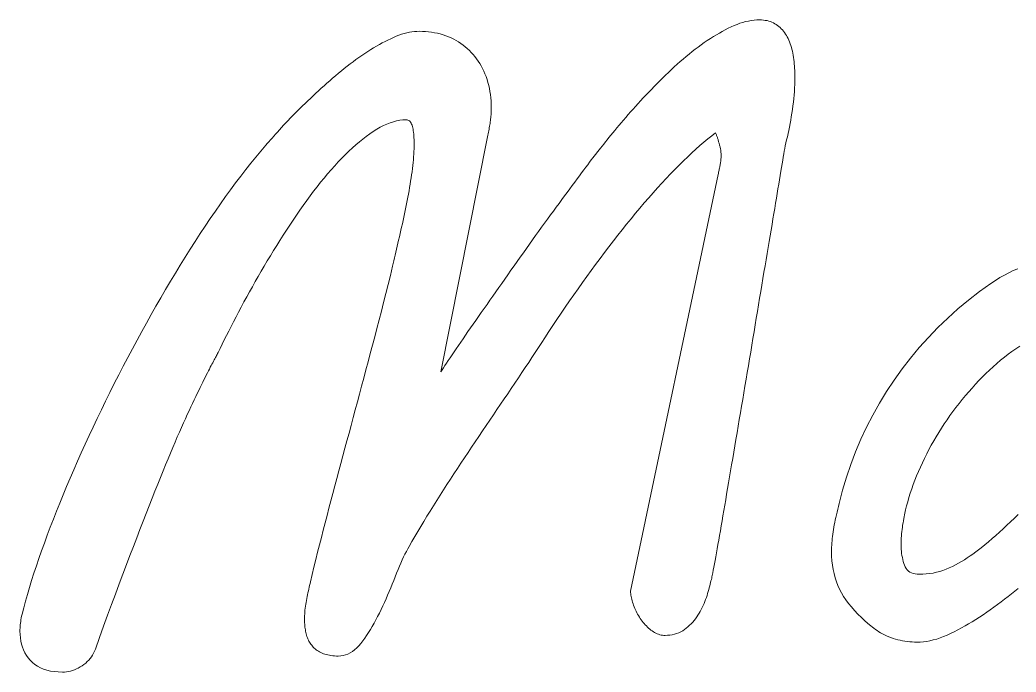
# Model space of a CAD drawing. Extents: x 120.6 to 167.1, y 73.5 to 127.9.
# Drawn here: x 121.59 to 128.42, y 73.58 to 78.05 of the extents above; entities that cross this region are included whole.
import ezdxf

# ---------------------------------------------------------------- set-up
doc = ezdxf.new("R2010")
doc.units = 0

msp = doc.modelspace()

# ---------------------------------------------------------------- linework, layer by layer
at = {"color": 7, "lineweight": 13}
msp.add_lwpolyline([(121.602821, 73.971779), (121.614243, 74.016205), (121.626526, 74.061615), (121.639679, 74.108009), (121.653694, 74.155388), (121.668587, 74.203743), (121.684334, 74.25309), (121.700958, 74.303413), (121.718445, 74.354721), (121.736801, 74.407013), (121.75602, 74.460281), (121.775986, 74.514282), (121.796547, 74.568741), (121.817719, 74.623657), (121.8395, 74.679039), (121.861893, 74.734886), (121.884888, 74.791199), (121.908485, 74.847969), (121.932693, 74.905197), (121.957512, 74.962898), (121.982933, 75.021057), (122.008919, 75.079529), (122.035423, 75.138184), (122.062454, 75.197006), (122.089996, 75.255997), (122.118065, 75.31517), (122.146652, 75.374512), (122.175766, 75.434029), (122.205391, 75.493721), (122.235542, 75.553581), (122.266212, 75.613625), (122.297256, 75.673584), (122.328529, 75.733231), (122.360039, 75.792564), (122.391777, 75.85157), (122.423744, 75.910263), (122.455948, 75.968643), (122.48838, 76.026703), (122.521042, 76.084435), (122.55394, 76.141861), (122.587059, 76.198959), (122.620392, 76.255585), (122.653893, 76.311577), (122.687569, 76.366936), (122.721413, 76.421654), (122.75544, 76.475739), (122.789635, 76.529182), (122.824005, 76.581993), (122.858543, 76.634171), (122.893257, 76.685707), (122.928146, 76.73661), (122.963081, 76.786659), (122.997925, 76.83564), (123.032684, 76.883553), (123.06736, 76.930389), (123.101944, 76.976166), (123.136444, 77.020866), (123.170853, 77.064499), (123.205185, 77.107063), (123.239418, 77.14856), (123.273575, 77.18898), (123.283646, 77.200226), (123.294212, 77.21199), (123.305267, 77.224274), (123.316818, 77.237083), (123.328857, 77.250404), (123.341385, 77.264252), (123.354408, 77.278618), (123.36792, 77.293503), (123.381927, 77.308914), (123.396423, 77.324837), (123.411339, 77.341087), (123.426598, 77.357445), (123.442207, 77.373924), (123.458168, 77.390511), (123.474464, 77.407219), (123.491119, 77.424042), (123.508118, 77.440987), (123.525459, 77.458038), (123.543144, 77.475204), (123.561188, 77.492493), (123.579483, 77.509819), (123.597954, 77.527122), (123.6166, 77.544395), (123.635414, 77.561638), (123.654404, 77.57885), (123.673569, 77.596031), (123.692909, 77.61319), (123.712418, 77.630318), (123.732101, 77.647415), (123.751961, 77.664482), (123.771919, 77.681366), (123.791908, 77.697899), (123.811928, 77.714081), (123.83197, 77.729927), (123.852051, 77.745415), (123.872154, 77.760567), (123.892288, 77.775368), (123.912445, 77.789818), (123.93264, 77.803925), (123.952858, 77.81768), (123.97303, 77.831009), (123.993095, 77.843811), (124.013039, 77.856094), (124.032867, 77.867859), (124.052582, 77.879105), (124.072182, 77.889832), (124.09166, 77.900032), (124.111031, 77.909721), (124.13028, 77.918884), (124.149414, 77.927521), (124.16835, 77.935486), (124.186996, 77.942612), (124.205345, 77.948898), (124.223412, 77.954346), (124.241188, 77.958961), (124.258682, 77.96273), (124.275879, 77.965668), (124.292786, 77.967758), (124.30941, 77.969017), (124.325745, 77.969437), (124.347519, 77.969063), (124.368927, 77.967934), (124.389954, 77.966057), (124.410606, 77.963425), (124.430885, 77.960045), (124.45079, 77.95591), (124.470314, 77.951027), (124.489464, 77.945389), (124.50824, 77.938995), (124.526634, 77.931862), (124.544586, 77.924026), (124.562019, 77.915558), (124.578926, 77.906448), (124.595314, 77.896713), (124.611183, 77.886337), (124.626534, 77.87532), (124.641365, 77.86367), (124.65567, 77.851387), (124.669456, 77.838463), (124.682724, 77.824905), (124.695442, 77.81076), (124.707588, 77.796059), (124.719147, 77.780815), (124.730133, 77.765015), (124.74054, 77.748672), (124.750366, 77.731773), (124.759613, 77.714333), (124.768288, 77.696335), (124.776382, 77.677795), (124.783897, 77.658699), (124.790764, 77.639145), (124.796906, 77.619217), (124.802322, 77.598907), (124.807022, 77.578224), (124.810997, 77.557167), (124.814247, 77.535736), (124.81678, 77.513924), (124.818581, 77.491745), (124.819664, 77.469177), (124.82003, 77.446243), (124.819954, 77.436417), (124.81974, 77.42659), (124.819382, 77.416763), (124.818871, 77.406929), (124.818222, 77.397102), (124.817429, 77.387276), (124.81649, 77.377449), (124.815407, 77.367622), (124.814178, 77.357796), (124.812805, 77.347961), (124.81131, 77.338104), (124.809738, 77.328194), (124.808075, 77.318222), (124.806328, 77.308189), (124.804489, 77.298103), (124.802567, 77.287956), (124.80056, 77.277756), (124.798462, 77.267494), (124.79628, 77.257172), (124.794014, 77.246796), (124.47316, 75.633858), (124.482178, 75.647629), (124.49189, 75.662354), (124.502296, 75.67804), (124.513397, 75.694672), (124.525192, 75.712265), (124.537674, 75.730804), (124.550858, 75.750305), (124.564735, 75.770752), (124.5793, 75.79216), (124.594566, 75.814514), (124.610374, 75.837616), (124.626595, 75.861229), (124.643211, 75.885361), (124.66024, 75.910019), (124.677666, 75.935196), (124.695503, 75.960892), (124.713745, 75.987114), (124.732384, 76.013847), (124.751434, 76.041107), (124.770889, 76.068886), (124.790634, 76.097038), (124.810547, 76.125427), (124.830635, 76.154045), (124.850899, 76.182892), (124.871338, 76.211967), (124.891945, 76.24128), (124.912727, 76.270821), (124.933685, 76.300598), (124.954819, 76.330597), (124.97612, 76.360832), (124.997467, 76.391083), (125.018723, 76.421135), (125.039902, 76.450974), (125.060989, 76.480621), (125.081985, 76.510063), (125.102898, 76.539299), (125.123726, 76.568336), (125.144463, 76.597168), (125.165115, 76.625801), (125.185684, 76.654228), (125.206047, 76.682312), (125.226097, 76.7099), (125.245827, 76.737), (125.265236, 76.763603), (125.284325, 76.789726), (125.303101, 76.815346), (125.321556, 76.840485), (125.339699, 76.865128), (125.357513, 76.889275), (125.375015, 76.912933), (125.392044, 76.935898), (125.408432, 76.95797), (125.424187, 76.979141), (125.439301, 76.99942), (125.453789, 77.018799), (125.467628, 77.037285), (125.480843, 77.054878), (125.493416, 77.071571), (125.505356, 77.087364), (125.516655, 77.102264), (125.568687, 77.168747), (125.579323, 77.182274), (125.590424, 77.196266), (125.60199, 77.210724), (125.614014, 77.225632), (125.626495, 77.241013), (125.63945, 77.256851), (125.652863, 77.273155), (125.666733, 77.289925), (125.681068, 77.307152), (125.695869, 77.324837), (125.71106, 77.34285), (125.72657, 77.361031), (125.742393, 77.379387), (125.758537, 77.397911), (125.775002, 77.416618), (125.791779, 77.435493), (125.808876, 77.454536), (125.826294, 77.473763), (125.844025, 77.493156), (125.862076, 77.512726), (125.880394, 77.532356), (125.898903, 77.551926), (125.917618, 77.571434), (125.936539, 77.590889), (125.955658, 77.610283), (125.974983, 77.629623), (125.994514, 77.648903), (126.014236, 77.668121), (126.034172, 77.687286), (126.054306, 77.706398), (126.074562, 77.725273), (126.094887, 77.743744), (126.115265, 77.76181), (126.135704, 77.779472), (126.156197, 77.796722), (126.17675, 77.813576), (126.197357, 77.830025), (126.218025, 77.846069), (126.238747, 77.86171), (126.259537, 77.876938), (126.280319, 77.891693), (126.301041, 77.905899), (126.321709, 77.919563), (126.342316, 77.932671), (126.362869, 77.945229), (126.383362, 77.957237), (126.403801, 77.968697), (126.424179, 77.979614), (126.444504, 77.989975), (126.46476, 77.999786), (126.484909, 78.00885), (126.504883, 78.01696), (126.524689, 78.024109), (126.544312, 78.030312), (126.563766, 78.035561), (126.583046, 78.039848), (126.60215, 78.04319), (126.621086, 78.045578), (126.639847, 78.047005), (126.658432, 78.047485), (126.672073, 78.047165), (126.685257, 78.046211), (126.697975, 78.044624), (126.710228, 78.042397), (126.722023, 78.039536), (126.733353, 78.036034), (126.744225, 78.031906), (126.754631, 78.02713), (126.764572, 78.021729), (126.774055, 78.015686), (126.783127, 78.009109), (126.791862, 78.002098), (126.80024, 77.994659), (126.808281, 77.986778), (126.815964, 77.97847), (126.823311, 77.969727), (126.830307, 77.960548), (126.836952, 77.950935), (126.843254, 77.940895), (126.849213, 77.930412), (126.85482, 77.919533), (126.860077, 77.908272), (126.86499, 77.896637), (126.86956, 77.884628), (126.873779, 77.872238), (126.877655, 77.859482), (126.88118, 77.846344), (126.884361, 77.832832), (126.887192, 77.818939), (126.889679, 77.804672), (126.891876, 77.790161), (126.893837, 77.775536), (126.895576, 77.760796), (126.897079, 77.745941), (126.898346, 77.730965), (126.899391, 77.715874), (126.9002, 77.700668), (126.90078, 77.685349), (126.901123, 77.669914), (126.901237, 77.654366), (126.901039, 77.630058), (126.900429, 77.60569), (126.899422, 77.581261), (126.898003, 77.556778), (126.896179, 77.532242), (126.893951, 77.507637), (126.891327, 77.482986), (126.88829, 77.458267), (126.88485, 77.433495), (126.881004, 77.408669), (126.8769, 77.384041), (126.872681, 77.359871), (126.868347, 77.336174), (126.863892, 77.312927), (126.859329, 77.290154), (126.854645, 77.267838), (126.849846, 77.245987), (126.844933, 77.224594), (126.839905, 77.203667), (126.834755, 77.183205), (126.831764, 77.166321), (126.828568, 77.148056), (126.825172, 77.128395), (126.821579, 77.107353), (126.817772, 77.084923), (126.813774, 77.061104), (126.809563, 77.035896), (126.805161, 77.009308), (126.800545, 76.981323), (126.795731, 76.951958), (126.790733, 76.921448), (126.785561, 76.890038), (126.780212, 76.857735), (126.774689, 76.824539), (126.768997, 76.790443), (126.76313, 76.755455), (126.757088, 76.719566), (126.75087, 76.682785), (126.744484, 76.645111), (126.737923, 76.606537), (126.731232, 76.567192), (126.724449, 76.527214), (126.71759, 76.486603), (126.710632, 76.445358), (126.703598, 76.403473), (126.696472, 76.360947), (126.689262, 76.317795), (126.681961, 76.274002), (126.674576, 76.229576), (126.667107, 76.184509), (126.659576, 76.139053), (126.652016, 76.09346), (126.644424, 76.047714), (126.63681, 76.001823), (126.629166, 75.955795), (126.62149, 75.909615), (126.613785, 75.863297), (126.606056, 75.816826), (126.598289, 75.770218), (126.5905, 75.723465), (126.582703, 75.676697), (126.57489, 75.630043), (126.567093, 75.583504), (126.559288, 75.537079), (126.551483, 75.490776), (126.543678, 75.44458), (126.535873, 75.398506), (126.528069, 75.352547), (126.520264, 75.306702), (126.512459, 75.260971), (126.504707, 75.215607), (126.497078, 75.170845), (126.489563, 75.126694), (126.482162, 75.083145), (126.474884, 75.040207), (126.467712, 74.997871), (126.460663, 74.956146), (126.45372, 74.915031), (126.446899, 74.874519), (126.440193, 74.83461), (126.433601, 74.795433), (126.427124, 74.757088), (126.420769, 74.719582), (126.414528, 74.682915), (126.408394, 74.647087), (126.402382, 74.612099), (126.396484, 74.577942), (126.390709, 74.544632), (126.38504, 74.512154), (126.379494, 74.480515), (126.3741, 74.449997), (126.368912, 74.42086), (126.363922, 74.393105), (126.359138, 74.366745), (126.354561, 74.341774), (126.350182, 74.318184), (126.346008, 74.295982), (126.342026, 74.275169), (126.338257, 74.255745), (126.334686, 74.237709), (126.332855, 74.229324), (126.330811, 74.220367), (126.328575, 74.210831), (126.326134, 74.200714), (126.323486, 74.190018), (126.320641, 74.178741), (126.317589, 74.166893), (126.314339, 74.154465), (126.310883, 74.141457), (126.307228, 74.127869), (126.303299, 74.114021), (126.299019, 74.100235), (126.294395, 74.086502), (126.289421, 74.07283), (126.284103, 74.059219), (126.278435, 74.045662), (126.272423, 74.032158), (126.266068, 74.018723), (126.259361, 74.005341), (126.252304, 73.992012), (126.24485, 73.978889), (126.236931, 73.96611), (126.228546, 73.953682), (126.219704, 73.941597), (126.210396, 73.929863), (126.200623, 73.918472), (126.190392, 73.907433), (126.179695, 73.896736), (126.168541, 73.886391), (126.156921, 73.876389), (126.144791, 73.86705), (126.132118, 73.858696), (126.118889, 73.851326), (126.105118, 73.84494), (126.090797, 73.839531), (126.07592, 73.835114), (126.060501, 73.831673), (126.044533, 73.829216), (126.028015, 73.827744), (126.010941, 73.827248), (126.00174, 73.827553), (125.992615, 73.828461), (125.983582, 73.829979), (125.97464, 73.832108), (125.965775, 73.834839), (125.957008, 73.838173), (125.948318, 73.842117), (125.93972, 73.846672), (125.931206, 73.85183), (125.922783, 73.857597), (125.914482, 73.863831), (125.906364, 73.870377), (125.898415, 73.877243), (125.89064, 73.884422), (125.883034, 73.891922), (125.87561, 73.899742), (125.868355, 73.907883), (125.861267, 73.916336), (125.854362, 73.92511), (125.847626, 73.934196), (125.841125, 73.94352), (125.834908, 73.952988), (125.828979, 73.962601), (125.823349, 73.972359), (125.818001, 73.982254), (125.812943, 73.992302), (125.808167, 74.002487), (125.803688, 74.012825), (125.7995, 74.0233), (125.795593, 74.033928), (125.792, 74.044518), (125.788719, 74.054909), (125.785751, 74.065102), (125.783112, 74.075089), (125.780785, 74.084869), (125.77877, 74.094452), (125.777084, 74.103836), (125.775711, 74.113014), (125.774651, 74.121986), (125.773918, 74.13076), (126.375153, 76.986641), (126.376862, 76.994652), (126.37851, 77.002487), (126.380096, 77.010147), (126.38163, 77.017632), (126.383102, 77.02494), (126.384521, 77.032082), (126.38588, 77.039047), (126.387177, 77.045845), (126.38842, 77.05246), (126.38961, 77.058907), (126.390709, 77.065239), (126.391693, 77.07151), (126.392555, 77.077728), (126.393311, 77.083885), (126.393944, 77.089981), (126.394463, 77.096024), (126.394867, 77.102005), (126.395157, 77.107933), (126.395332, 77.1138), (126.395386, 77.119606), (126.395317, 77.125908), (126.395103, 77.132095), (126.394737, 77.138168), (126.394234, 77.144119), (126.393585, 77.149963), (126.392792, 77.155685), (126.391846, 77.161293), (126.390762, 77.166786), (126.389534, 77.172157), (126.388161, 77.177422), (126.386734, 77.182594), (126.38533, 77.187714), (126.383957, 77.192772), (126.382614, 77.197769), (126.381302, 77.202713), (126.380013, 77.207596), (126.378754, 77.212425), (126.377525, 77.217194), (126.376328, 77.221909), (126.375153, 77.226563), (126.373421, 77.231705), (126.371689, 77.236732), (126.369949, 77.241646), (126.368217, 77.246445), (126.366486, 77.251129), (126.364746, 77.255699), (126.363014, 77.260147), (126.361282, 77.264488), (126.359543, 77.268707), (126.357811, 77.272812), (126.331612, 77.252617), (126.305031, 77.231361), (126.278076, 77.20903), (126.250748, 77.185631), (126.223038, 77.161163), (126.194954, 77.13562), (126.166496, 77.109016), (126.137665, 77.081337), (126.108459, 77.052589), (126.078873, 77.022774), (126.049072, 76.992081), (126.019211, 76.960686), (125.989296, 76.928604), (125.95932, 76.895821), (125.929283, 76.86235), (125.899193, 76.828186), (125.869049, 76.79332), (125.838837, 76.757767), (125.808578, 76.721519), (125.778252, 76.684578), (125.747902, 76.647057), (125.717552, 76.609077), (125.687202, 76.570633), (125.656845, 76.531723), (125.626495, 76.492355), (125.596146, 76.452522), (125.565796, 76.412231), (125.535446, 76.371475), (125.505096, 76.330254), (125.474747, 76.288567), (125.44455, 76.246643), (125.414673, 76.204689), (125.385117, 76.162697), (125.355881, 76.120689), (125.326965, 76.078644), (125.298363, 76.036568), (125.270073, 75.994469), (125.242111, 75.952339), (125.214462, 75.910179), (125.187134, 75.867989), (125.165581, 75.834869), (125.143715, 75.801392), (125.121529, 75.76757), (125.09903, 75.733406), (125.076202, 75.698891), (125.05307, 75.664032), (125.02961, 75.628822), (125.005836, 75.593269), (124.981743, 75.557373), (124.957329, 75.521126), (124.932747, 75.484688), (124.908134, 75.448227), (124.883492, 75.411728), (124.858818, 75.375206), (124.834122, 75.338654), (124.809395, 75.302078), (124.78463, 75.265465), (124.75985, 75.228828), (124.735031, 75.192162), (124.71019, 75.155464), (124.685402, 75.118759), (124.660759, 75.082047), (124.636261, 75.045334), (124.611908, 75.008629), (124.5877, 74.971916), (124.563637, 74.935204), (124.539719, 74.898491), (124.515938, 74.861786), (124.49231, 74.825073), (124.468826, 74.788361), (124.445625, 74.751816), (124.422867, 74.715576), (124.400536, 74.679665), (124.378639, 74.644066), (124.357178, 74.608788), (124.336143, 74.573822), (124.315552, 74.539185), (124.295387, 74.50486), (124.275665, 74.470848), (124.256371, 74.437157), (124.247086, 74.420509), (124.237755, 74.402939), (124.228355, 74.384438), (124.218903, 74.365013), (124.209396, 74.344658), (124.199829, 74.323387), (124.190201, 74.301186), (124.180519, 74.278061), (124.170776, 74.254013), (124.16098, 74.229042), (124.151047, 74.203659), (124.140915, 74.178398), (124.130585, 74.153244), (124.120049, 74.128212), (124.109306, 74.103302), (124.098366, 74.078499), (124.087227, 74.05381), (124.075882, 74.029243), (124.064331, 74.004791), (124.052582, 73.980446), (124.040642, 73.956512), (124.028534, 73.933273), (124.016251, 73.910728), (124.003792, 73.888878), (123.991158, 73.867714), (123.978355, 73.847252), (123.96537, 73.827477), (123.952225, 73.808403), (123.938896, 73.790016), (123.9254, 73.772331), (123.911621, 73.755852), (123.897476, 73.741112), (123.88295, 73.728104), (123.86805, 73.716827), (123.852768, 73.707291), (123.83712, 73.699486), (123.821091, 73.693413), (123.804688, 73.689079), (123.787903, 73.686478), (123.770752, 73.685608), (123.757668, 73.685814), (123.745026, 73.686417), (123.732811, 73.687431), (123.721031, 73.68885), (123.709686, 73.690666), (123.698776, 73.692894), (123.688301, 73.695526), (123.678253, 73.698563), (123.66864, 73.702003), (123.659462, 73.705849), (123.650688, 73.710022), (123.642296, 73.714462), (123.63427, 73.719154), (123.626625, 73.724113), (123.619354, 73.729332), (123.612465, 73.73481), (123.605942, 73.740547), (123.5998, 73.746544), (123.59404, 73.7528), (123.588646, 73.759323), (123.583588, 73.766083), (123.578819, 73.773079), (123.574333, 73.780304), (123.570145, 73.787766), (123.566246, 73.795456), (123.56263, 73.803375), (123.559303, 73.811523), (123.556274, 73.819908), (123.553528, 73.828522), (123.551071, 73.837364), (123.548874, 73.846397), (123.546906, 73.855576), (123.545174, 73.864899), (123.543671, 73.874367), (123.542397, 73.88398), (123.541359, 73.89373), (123.540543, 73.903633), (123.53997, 73.913673), (123.539619, 73.923866), (123.539505, 73.934196), (123.539635, 73.947495), (123.540024, 73.960793), (123.540672, 73.974091), (123.541588, 73.987389), (123.542755, 74.000687), (123.544189, 74.013977), (123.545876, 74.027275), (123.547829, 74.040573), (123.550041, 74.053871), (123.552513, 74.067169), (123.55513, 74.080406), (123.55777, 74.093529), (123.560448, 74.106537), (123.563148, 74.119431), (123.56588, 74.132202), (123.568642, 74.144867), (123.571434, 74.15741), (123.574249, 74.169838), (123.577095, 74.182152), (123.579971, 74.194351), (123.592171, 74.245193), (123.604485, 74.295982), (123.616913, 74.34671), (123.629463, 74.397385), (123.64212, 74.447998), (123.6549, 74.498558), (123.667786, 74.549057), (123.680794, 74.599495), (123.693916, 74.649879), (123.707161, 74.700203), (123.720497, 74.75061), (123.733925, 74.801254), (123.747437, 74.852127), (123.76104, 74.903236), (123.774727, 74.954575), (123.788498, 75.006142), (123.802361, 75.057938), (123.816307, 75.10997), (123.830338, 75.162231), (123.84446, 75.214722), (123.858665, 75.267517), (123.872963, 75.320694), (123.887344, 75.374237), (123.90181, 75.428162), (123.916367, 75.48246), (123.931007, 75.53714), (123.945732, 75.592186), (123.960548, 75.647614), (123.975449, 75.703415), (123.990433, 75.759598), (124.005493, 75.816322), (124.020615, 75.873772), (124.035789, 75.931946), (124.051018, 75.990845), (124.066315, 76.050461), (124.081657, 76.110802), (124.097069, 76.17186), (124.112534, 76.23365), (124.128052, 76.296158), (124.143631, 76.35939), (124.147736, 76.377525), (124.151962, 76.396103), (124.156296, 76.415108), (124.160744, 76.434547), (124.165314, 76.454414), (124.169998, 76.474724), (124.174797, 76.495461), (124.17971, 76.51664), (124.184738, 76.538246), (124.18988, 76.560287), (124.195061, 76.582573), (124.200172, 76.604912), (124.205231, 76.627319), (124.210236, 76.649773), (124.215179, 76.672295), (124.220062, 76.69487), (124.224892, 76.717499), (124.22966, 76.740196), (124.234367, 76.762939), (124.239021, 76.785751), (124.243561, 76.80851), (124.247925, 76.831131), (124.252121, 76.853607), (124.256134, 76.875931), (124.259979, 76.898117), (124.263649, 76.920158), (124.267151, 76.942055), (124.27047, 76.963806), (124.273621, 76.985413), (124.276604, 77.006874), (124.27935, 77.028038), (124.281807, 77.048729), (124.283974, 77.06897), (124.285851, 77.088737), (124.287437, 77.108047), (124.288742, 77.126892), (124.289757, 77.145279), (124.290474, 77.1632), (124.290909, 77.180656), (124.291054, 77.197655), (124.290939, 77.212379), (124.290588, 77.226501), (124.290016, 77.240013), (124.289207, 77.252922), (124.288162, 77.265221), (124.286888, 77.276917), (124.285385, 77.288002), (124.283653, 77.298477), (124.281685, 77.30835), (124.279495, 77.317612), (124.276978, 77.326126), (124.274055, 77.33374), (124.270737, 77.340462), (124.267006, 77.346291), (124.262871, 77.351219), (124.258331, 77.355247), (124.253387, 77.358383), (124.248039, 77.360626), (124.242287, 77.361969), (124.23613, 77.362419), (124.21463, 77.361626), (124.192886, 77.359238), (124.170921, 77.355263), (124.14872, 77.349701), (124.126289, 77.342545), (124.10363, 77.333801), (124.080734, 77.323463), (124.05761, 77.311546), (124.034256, 77.298027), (124.010666, 77.282928), (123.986938, 77.266525), (123.96315, 77.249107), (123.939301, 77.230682), (123.915398, 77.211243), (123.891434, 77.190788), (123.867409, 77.169327), (123.84333, 77.146851), (123.819199, 77.123367), (123.795006, 77.098869), (123.770752, 77.073357), (123.746498, 77.046967), (123.722305, 77.019829), (123.698166, 76.991936), (123.674088, 76.963287), (123.65007, 76.933891), (123.626106, 76.90374), (123.602203, 76.872841), (123.578354, 76.841187), (123.554565, 76.808784), (123.53083, 76.775635), (123.507248, 76.741997), (123.483894, 76.708168), (123.46077, 76.674126), (123.437874, 76.639893), (123.415215, 76.605446), (123.392776, 76.570808), (123.370583, 76.535957), (123.34861, 76.500908), (123.326874, 76.46566), (123.305367, 76.430206), (123.284126, 76.394699), (123.263168, 76.359276), (123.2425, 76.323936), (123.222122, 76.288689), (123.202034, 76.253525), (123.182228, 76.218445), (123.16272, 76.183456), (123.143494, 76.148552), (123.124565, 76.113731), (123.105919, 76.079002), (123.087677, 76.044662), (123.069962, 76.011017), (123.052765, 75.978065), (123.036087, 75.945808), (123.019928, 75.914238), (123.004288, 75.883369), (122.989166, 75.853195), (122.974571, 75.823708), (122.960495, 75.794922), (122.946938, 75.766823), (122.943916, 75.760826), (122.940636, 75.754395), (122.937096, 75.747528), (122.933296, 75.740227), (122.92923, 75.732498), (122.924911, 75.724327), (122.920334, 75.715729), (122.915489, 75.706696), (122.910385, 75.697235), (122.905022, 75.687332), (122.899361, 75.676811), (122.893349, 75.665482), (122.886986, 75.653336), (122.88028, 75.640388), (122.87323, 75.626633), (122.865829, 75.612061), (122.858086, 75.59668), (122.849991, 75.580498), (122.841545, 75.563499), (122.832764, 75.545692), (122.823601, 75.526978), (122.814034, 75.507248), (122.804054, 75.486511), (122.793678, 75.46476), (122.782898, 75.441994), (122.771713, 75.418221), (122.760124, 75.393433), (122.748123, 75.367638), (122.735725, 75.34082), (122.722916, 75.313004), (122.709679, 75.28392), (122.695976, 75.253342), (122.681816, 75.221252), (122.667191, 75.187668), (122.6521, 75.152573), (122.636551, 75.115982), (122.620537, 75.077881), (122.604057, 75.038284), (122.58712, 74.997177), (122.569717, 74.954575), (122.551811, 74.910378), (122.533356, 74.864502), (122.514351, 74.816948), (122.494797, 74.767723), (122.474693, 74.71682), (122.454041, 74.664246), (122.432838, 74.609985), (122.411087, 74.554054), (122.388786, 74.496445), (122.365936, 74.437157), (122.342522, 74.375992), (122.318527, 74.312752), (122.293961, 74.247421), (122.268814, 74.180016), (122.243088, 74.110527), (122.216782, 74.038956), (122.189896, 73.965302), (122.162437, 73.889572), (122.134399, 73.811752), (122.105782, 73.731857), (122.100189, 73.718246), (122.093819, 73.705154), (122.086662, 73.692574), (122.078728, 73.680527), (122.070015, 73.668991), (122.060516, 73.657974), (122.05024, 73.647484), (122.039185, 73.637512), (122.027344, 73.628059), (122.014732, 73.619125), (122.001678, 73.610893), (121.988541, 73.603516), (121.975319, 73.597015), (121.962006, 73.591377), (121.948608, 73.586609), (121.93512, 73.58271), (121.921555, 73.579674), (121.90789, 73.577507), (121.89415, 73.576202), (121.880318, 73.575768), (121.851051, 73.576576), (121.823372, 73.57901), (121.797287, 73.583054), (121.772789, 73.588722), (121.749878, 73.596001), (121.728561, 73.604904), (121.708832, 73.615425), (121.690697, 73.627571), (121.674149, 73.641327), (121.659187, 73.656708), (121.645737, 73.673271), (121.633698, 73.690582), (121.62307, 73.708649), (121.613861, 73.727463), (121.606071, 73.747032), (121.599701, 73.767357), (121.594742, 73.788429), (121.591202, 73.810249), (121.589081, 73.832825), (121.588371, 73.856155), (121.588516, 73.866676), (121.588951, 73.877426), (121.589668, 73.888412), (121.590683, 73.899628), (121.59198, 73.911072), (121.593575, 73.922752), (121.595451, 73.934662), (121.597618, 73.9468), (121.600075, 73.959175)], close=True, dxfattribs=at)
for points in [[(128.433151, 74.149345), (128.409775, 74.130531), (128.386215, 74.111885), (128.362488, 74.093414), (128.338577, 74.075119), (128.314499, 74.056992), (128.290253, 74.03904), (128.265823, 74.021263), (128.241226, 74.003662), (128.216446, 73.986229), (128.191605, 73.969162), (128.166794, 73.952644), (128.141998, 73.936668), (128.117249, 73.921249), (128.092514, 73.90638), (128.06781, 73.892059), (128.043152, 73.878281), (128.018509, 73.865059), (127.993889, 73.852379), (127.969307, 73.840256), (127.944893, 73.828995), (127.920799, 73.818924), (127.897026, 73.810036), (127.873566, 73.80233), (127.850433, 73.795815), (127.827606, 73.790482), (127.805107, 73.786331), (127.782921, 73.783371), (127.761055, 73.781593), (127.739502, 73.780998), (127.722252, 73.781258), (127.705162, 73.782043), (127.688255, 73.78334), (127.671516, 73.785164), (127.654953, 73.787506), (127.638565, 73.790367), (127.622353, 73.793747), (127.606308, 73.797653), (127.590439, 73.802071), (127.574745, 73.807014), (127.559364, 73.812393), (127.544449, 73.818115), (127.529999, 73.824188), (127.516006, 73.830605), (127.50248, 73.837364), (127.48941, 73.844475), (127.476807, 73.851936), (127.464668, 73.859741), (127.452988, 73.867889), (127.441772, 73.876389), (127.411987, 73.900673), (127.383904, 73.92495), (127.357529, 73.949234), (127.332863, 73.973511), (127.309891, 73.997795), (127.288635, 74.022072), (127.269081, 74.046356), (127.251228, 74.070633), (127.235085, 74.094917), (127.22065, 74.119194), (127.207741, 74.143883), (127.196198, 74.16938), (127.186005, 74.195679), (127.17717, 74.222794), (127.169701, 74.250717), (127.163589, 74.279449), (127.158829, 74.30899), (127.155434, 74.33934), (127.153397, 74.370506), (127.152718, 74.402473), (127.152847, 74.416985), (127.153236, 74.43161), (127.153893, 74.44635), (127.1548, 74.461212), (127.155968, 74.476181), (127.157402, 74.491272), (127.159096, 74.506477), (127.161041, 74.521797), (127.163254, 74.537231), (127.165726, 74.55278), (127.168457, 74.568619), (127.171448, 74.584923), (127.174698, 74.601692), (127.178215, 74.618919), (127.181984, 74.636612), (127.18602, 74.654762), (127.190308, 74.673378), (127.194862, 74.692451), (127.199677, 74.711998), (127.20475, 74.731995), (127.228294, 74.822662), (127.25499, 74.911964), (127.284836, 74.999908), (127.317825, 75.086494), (127.353973, 75.171722), (127.393272, 75.255592), (127.435722, 75.338104), (127.481316, 75.419258), (127.530067, 75.499054), (127.58197, 75.577492), (127.636734, 75.654106), (127.694069, 75.728432), (127.753975, 75.800484), (127.816452, 75.870247), (127.881508, 75.937729), (127.949127, 76.002922), (128.019333, 76.065834), (128.092102, 76.126465), (128.167435, 76.184814), (128.245361, 76.240875), (128.276001, 76.261497), (128.306641, 76.280594), (128.33728, 76.298149), (128.36792, 76.314178), (128.39856, 76.328674), (128.429199, 76.341644)], [(128.442596, 75.810959), (128.415894, 75.792839), (128.389435, 75.774002), (128.363235, 75.754509), (128.337296, 75.734344), (128.3116, 75.713516), (128.286179, 75.692032), (128.261017, 75.669876), (128.236115, 75.647049), (128.211472, 75.623566), (128.187103, 75.599411), (128.162979, 75.5746), (128.139191, 75.549278), (128.11586, 75.523613), (128.092957, 75.497597), (128.07048, 75.47123), (128.048431, 75.444527), (128.026825, 75.417465), (128.005661, 75.390068), (127.984917, 75.362312), (127.964607, 75.334221), (127.944733, 75.305779), (127.925354, 75.277069), (127.906525, 75.248199), (127.888237, 75.219147), (127.870506, 75.189919), (127.853325, 75.160522), (127.836685, 75.130951), (127.820602, 75.101212), (127.805061, 75.071289), (127.790077, 75.041199), (127.775635, 75.010941), (127.761803, 74.980659), (127.748642, 74.950523), (127.736137, 74.920532), (127.724304, 74.890694), (127.713127, 74.860992), (127.702621, 74.831436), (127.69278, 74.802025), (127.683601, 74.772751), (127.675087, 74.743629), (127.667244, 74.714653), (127.664917, 74.706215), (127.66256, 74.697083), (127.660172, 74.687248), (127.657761, 74.676727), (127.655319, 74.665512), (127.652847, 74.653603), (127.650345, 74.640999), (127.64782, 74.627708), (127.645256, 74.613716), (127.64267, 74.59903), (127.640198, 74.584), (127.637985, 74.56897), (127.63604, 74.55394), (127.634346, 74.53891), (127.632919, 74.52388), (127.631744, 74.508842), (127.630836, 74.493813), (127.63018, 74.478783), (127.629791, 74.463753), (127.629662, 74.448723), (127.629898, 74.433273), (127.630585, 74.418137), (127.631744, 74.403328), (127.633362, 74.388832), (127.635445, 74.374649), (127.637985, 74.360794), (127.640991, 74.347252), (127.644463, 74.334023), (127.648392, 74.321121), (127.652786, 74.308533), (127.657959, 74.296722), (127.664238, 74.286156), (127.671608, 74.276833), (127.680077, 74.268753), (127.689644, 74.261917), (127.70031, 74.256325), (127.712074, 74.251976), (127.724937, 74.248871), (127.738899, 74.247002), (127.75396, 74.246384), (127.778076, 74.246918), (127.80188, 74.24852), (127.825371, 74.251198), (127.848541, 74.254936), (127.871384, 74.25975), (127.893921, 74.265633), (127.91613, 74.272583), (127.938026, 74.280609), (127.95961, 74.289696), (127.980865, 74.299858), (128.001831, 74.310768), (128.022552, 74.322113), (128.042999, 74.333893), (128.063187, 74.346107), (128.083115, 74.358749), (128.102798, 74.371834), (128.122208, 74.385345), (128.141357, 74.399292), (128.160248, 74.413673), (128.178879, 74.42849), (128.203781, 74.448967), (128.22876, 74.46994), (128.253845, 74.491402), (128.279007, 74.513351), (128.304245, 74.535797), (128.32959, 74.558739), (128.355011, 74.582169), (128.380524, 74.606087), (128.406113, 74.630493), (128.431793, 74.655396)]]:
    msp.add_lwpolyline(points, dxfattribs=at)

doc.saveas('drawing.dxf')
